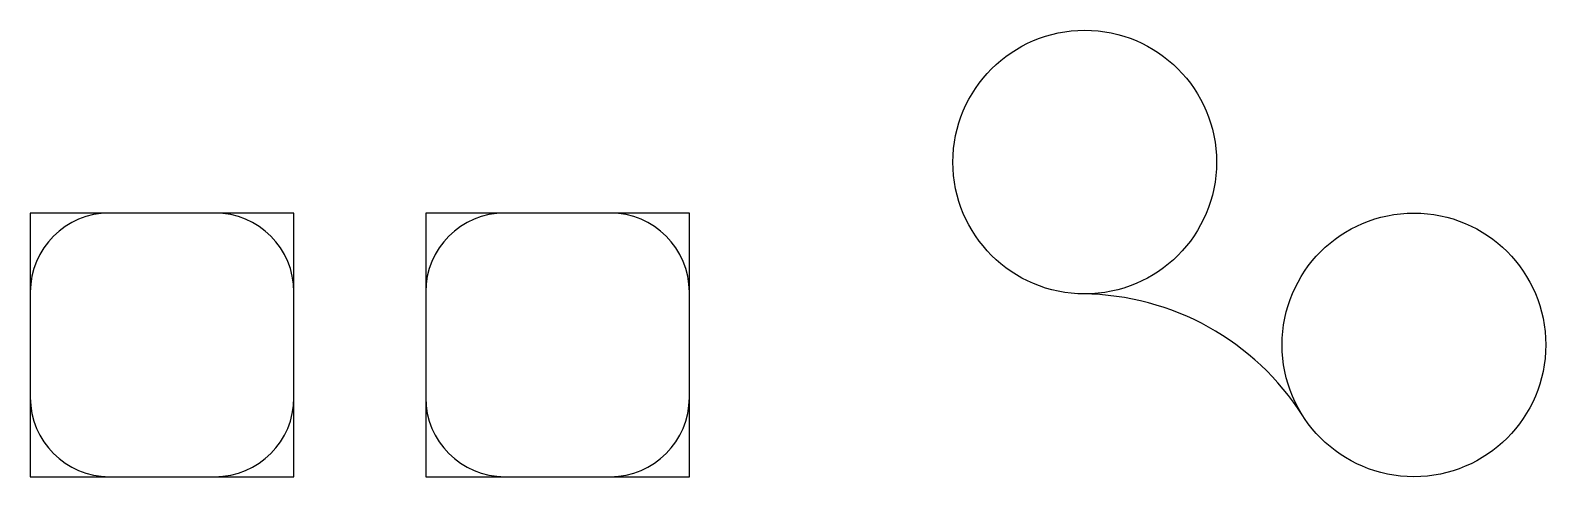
# Model space of a CAD drawing. Header units: millimetres. Extents: x 0 to 575, y 0 to 169.
import ezdxf

# ---------------------------------------------------------------- set-up
doc = ezdxf.new("R2010")
doc.units = ezdxf.units.MM

msp = doc.modelspace()

# ---------------------------------------------------------------- linework, layer by layer
for points in [[(0, 0), (100, 0), (100, 100), (0, 100)], [(150, 0), (250, 0), (250, 100), (150, 100)]]:
    msp.add_lwpolyline(points, close=True)
for centre in [(400, 119.3), (524.86, 50)]:
    msp.add_circle(centre, 50)
for centre, radius, start, end in [((30, 70), 30, 90, 180), ((70, 70), 30, 0, 90), ((180, 70), 30, 90, 180), ((220, 70), 30, 0, 90), ((398.41, -30.69), 100, 32.54505, 89.39286), ((30, 30), 30, 180, 270), ((70, 30), 30, 270, 0), ((180, 30), 30, 180, 270), ((220, 30), 30, 270, 0)]:
    msp.add_arc(centre, radius, start, end)

doc.saveas('drawing.dxf')
